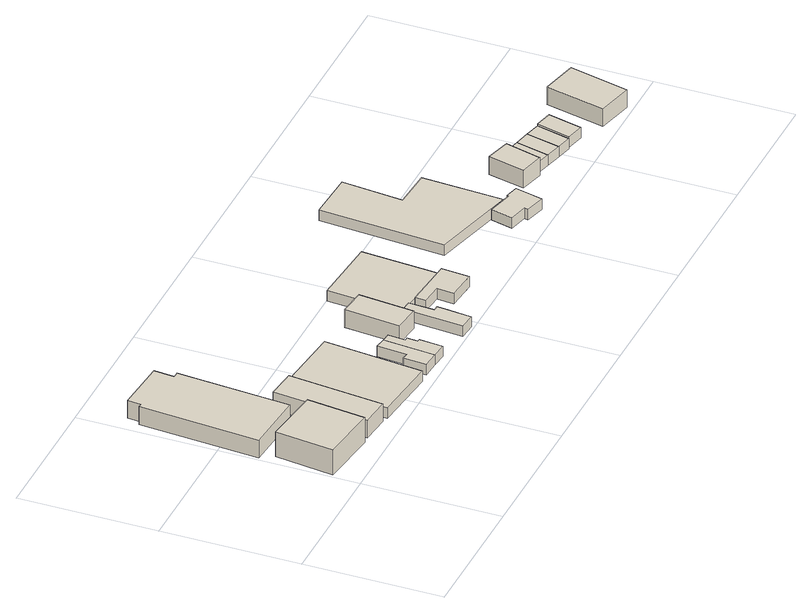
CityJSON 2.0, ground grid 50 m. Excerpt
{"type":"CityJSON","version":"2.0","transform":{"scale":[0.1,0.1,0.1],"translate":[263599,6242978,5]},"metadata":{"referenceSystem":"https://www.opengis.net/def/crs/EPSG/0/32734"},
"CityObjects":{
"building1":{"type":"Building","attributes":{"building":"manufacture","building:levels":3,"building_height":9.7,"plus_code":"4FRW3CFV+639","ground_height":5.75,"roof_height":15.45},"geometry":[{"type":"Solid","lod":"1","boundaries":[[[[0,1,2,3]],[[1,4,5,2]],[[4,6,7,5]],[[6,0,3,7]],[[3,2,5,7]],[[6,4,1,0]]]]}]},
"building2":{"type":"Building","attributes":{"building":"industrial","building:levels":2,"building_height":6.9,"plus_code":"4FRW3CFV+84R","ground_height":5.29,"roof_height":12.19},"geometry":[{"type":"Solid","lod":"1","boundaries":[[[[8,9,10,11]],[[9,12,13,10]],[[12,14,15,13]],[[14,16,17,15]],[[16,18,19,17]],[[18,20,21,19]],[[20,22,23,21]],[[22,8,11,23]],[[11,10,13,15,17,19,21,23]],[[22,20,18,16,14,12,9,8]]]]}]},
"building3":{"type":"Building","attributes":{"building":"industrial","building:levels":2,"building_height":6.9,"plus_code":"4FRW3CFV+65P","ground_height":5.63,"roof_height":12.53},"geometry":[{"type":"Solid","lod":"1","boundaries":[[[[24,25,26,27]],[[25,28,29,26]],[[28,30,31,29]],[[30,24,27,31]],[[27,26,29,31]],[[30,28,25,24]]]]}]},
"building4":{"type":"Building","attributes":{"building":"industrial","building:levels":1,"building_height":4.1,"plus_code":"4FRW3CFV+67F","ground_height":5.61,"roof_height":9.71},"geometry":[{"type":"Solid","lod":"1","boundaries":[[[[32,33,34,35]],[[33,36,37,34]],[[36,38,39,37]],[[38,32,35,39]],[[35,34,37,39]],[[38,36,33,32]]]]}]},
"building5":{"type":"Building","attributes":{"address":"Cornwall Street Woodstock Cape Town","building":"house","building:levels":1,"building_height":4.1,"plus_code":"4FRW3CFV+685","ground_height":6.45,"roof_height":10.55},"geometry":[{"type":"Solid","lod":"1","boundaries":[[[[40,41,42,43]],[[41,44,45,42]],[[44,46,47,45]],[[46,48,49,47]],[[48,50,51,49]],[[50,40,43,51]],[[43,42,45,47,49,51]],[[50,48,46,44,41,40]]]]}]},
"building6":{"type":"Building","attributes":{"address":"Cornwall Street Woodstock Cape Town","building":"house","building:levels":1,"building_height":4.1,"plus_code":"4FRW3CFV+59J","ground_height":6.45,"roof_height":10.55},"geometry":[{"type":"Solid","lod":"1","boundaries":[[[[40,52,53,43]],[[52,54,55,53]],[[54,56,57,55]],[[56,58,59,57]],[[58,60,61,59]],[[60,62,63,61]],[[62,41,42,63]],[[41,40,43,42]],[[43,53,55,57,59,61,63,42]],[[41,62,60,58,56,54,52,40]]]]}]},
"building7":{"type":"Building","attributes":{"building":"industrial","building:levels":2,"building_height":6.9,"plus_code":"4FRW3CFV+6CV","ground_height":5.28,"roof_height":12.18},"geometry":[{"type":"Solid","lod":"1","boundaries":[[[[64,65,66,67]],[[65,68,69,66]],[[68,70,71,69]],[[70,64,67,71]],[[67,66,69,71]],[[70,68,65,64]]]]}]},
"building8":{"type":"Building","attributes":{"address":"21 Cornwall Street Woodstock Cape Town","building":"house","building:levels":1,"building_height":4.1,"plus_code":"4FRW3CFV+5CH","ground_height":6.2,"roof_height":10.3},"geometry":[{"type":"Solid","lod":"1","boundaries":[[[[72,73,74,75]],[[73,76,77,74]],[[76,78,79,77]],[[78,80,81,79]],[[80,82,83,81]],[[82,84,85,83]],[[84,72,75,85]],[[75,74,77,79,81,83,85]],[[84,82,80,78,76,73,72]]]]}]},
"building9":{"type":"Building","attributes":{"address":"Woodstock Cape Town","building":"house","building:levels":1,"building_height":4.1,"plus_code":"4FRW3CFV+5GP","ground_height":6.02,"roof_height":10.12},"geometry":[{"type":"Solid","lod":"1","boundaries":[[[[86,87,88,89]],[[87,90,91,88]],[[90,92,93,91]],[[92,94,95,93]],[[94,96,97,95]],[[96,86,89,97]],[[89,88,91,93,95,97]],[[96,94,92,90,87,86]]]]}]},
"building10":{"type":"Building","attributes":{"address":"Woodstock","building":"manufacture","building:levels":1,"building_height":4.1,"plus_code":"4FRW3CFV+7F9","ground_height":5.19,"roof_height":9.29},"geometry":[{"type":"Solid","lod":"1","boundaries":[[[[98,99,100,101]],[[99,102,103,100]],[[102,104,105,103]],[[104,98,101,105]],[[101,100,103,105]],[[104,102,99,98]]]]}]},
"building11":{"type":"Building","attributes":{"address":"21 Gympie Street Woodstock Cape Town","building":"yes","building:levels":1,"building_height":4.1,"plus_code":"4FRW3CFV+7M9","ground_height":5.02,"roof_height":9.12},"geometry":[{"type":"Solid","lod":"1","boundaries":[[[[106,107,108,109]],[[107,110,111,108]],[[110,112,113,111]],[[112,114,115,113]],[[114,116,117,115]],[[116,106,109,117]],[[109,108,111,113,115,117]],[[116,114,112,110,107,106]]]]}]},
"building12":{"type":"Building","attributes":{"address":"Woodstock","building":"yes","building:levels":1,"building_height":4.1,"plus_code":"4FRW3CFV+5PH","ground_height":5.86,"roof_height":9.96},"geometry":[{"type":"Solid","lod":"1","boundaries":[[[[118,119,120,121]],[[119,122,123,120]],[[122,124,125,123]],[[124,126,127,125]],[[126,128,129,127]],[[128,130,131,129]],[[130,132,133,131]],[[132,118,121,133]],[[121,120,123,125,127,129,131,133]],[[132,130,128,126,124,122,119,118]]]]}]},
"building13":{"type":"Building","attributes":{"address":"1 William Street Woodstock Cape Town","building":"house","building:levels":2,"building_height":6.9,"plus_code":"4FRW3CFV+6R5","ground_height":5.11,"roof_height":12.01},"geometry":[{"type":"Solid","lod":"1","boundaries":[[[[134,135,136,137]],[[135,138,139,136]],[[138,140,141,139]],[[140,142,143,141]],[[142,134,137,143]],[[137,136,139,141,143]],[[142,140,138,135,134]]]]}]},
"building14":{"type":"Building","attributes":{"address":"3 William Street Woodstock Cape Town","building":"house","building:levels":1,"building_height":4.1,"plus_code":"4FRW3CFV+6V3","ground_height":5.11,"roof_height":9.21},"geometry":[{"type":"Solid","lod":"1","boundaries":[[[[135,134,144,145]],[[134,146,147,144]],[[146,148,149,147]],[[148,135,145,149]],[[145,144,147,149]],[[148,146,134,135]]]]}]},
"building15":{"type":"Building","attributes":{"address":"5 William Street Woodstock Cape Town","building":"house","building:levels":1,"building_height":4.1,"plus_code":"4FRW3CFV+5VX","ground_height":5.11,"roof_height":9.21},"geometry":[{"type":"Solid","lod":"1","boundaries":[[[[148,146,147,149]],[[146,150,151,147]],[[150,152,153,151]],[[152,148,149,153]],[[149,147,151,153]],[[152,150,146,148]]]]}]},
"building16":{"type":"Building","attributes":{"address":"7 William Street Woodstock Cape Town","building":"house","building:levels":1,"building_height":4.1,"plus_code":"4FRW3CFV+5WV","ground_height":5.11,"roof_height":9.21},"geometry":[{"type":"Solid","lod":"1","boundaries":[[[[152,150,151,153]],[[150,154,155,151]],[[154,156,157,155]],[[156,152,153,157]],[[153,151,155,157]],[[156,154,150,152]]]]}]},
"building17":{"type":"Building","attributes":{"address":"9 Hercules Street Woodstock Cape Town","building":"house","building:levels":1,"building_height":4.1,"plus_code":"4FRW3CFV+5WQ","ground_height":5.83,"roof_height":9.93},"geometry":[{"type":"Solid","lod":"1","boundaries":[[[[158,159,160,161]],[[159,162,163,160]],[[162,164,165,163]],[[164,158,161,165]],[[161,160,163,165]],[[164,162,159,158]]]]}]},
"building18":{"type":"Building","attributes":{"address":"15 Hercules Street Woodstock Cape Town","building":"yes","building:levels":2,"building_height":6.9,"plus_code":"4FRW3CFW+52P","ground_height":5.34,"roof_height":12.24},"geometry":[{"type":"Solid","lod":"1","boundaries":[[[[166,167,168,169]],[[167,170,171,168]],[[170,172,173,171]],[[172,166,169,173]],[[169,168,171,173]],[[172,170,167,166]]]]}]}
},
"vertices":[
[216,72,8],[241,284,8],[241,284,105],[216,72,105],[30,310,8],[30,310,105],[4,98,8],[4,98,105],
[237,344,3],[267,752,3],[267,752,72],[237,344,72],[245,753,3],[245,753,72],[251,827,3],[251,827,72],[59,841,3],[59,841,72],[55,792,3],[55,792,72],[41,793,3],[41,793,72],[9,360,3],[9,360,72],
[352,65,6],[388,410,6],[388,410,75],[352,65,75],[280,421,6],[280,421,75],[244,76,6],[244,76,75],
[614,34,6],[651,393,6],[651,393,47],[614,34,47],[405,417,6],[405,417,47],[373,59,6],[373,59,47],
[704,27,15],[720,215,15],[720,215,56],[704,27,56],[679,221,15],[679,221,56],[671,113,15],[671,113,56],[648,116,15],[648,116,56],[641,31,15],[641,31,56],
[759,22,15],[759,22,56],[766,108,15],[766,108,56],[756,109,15],[756,109,56],[759,148,15],[759,148,56],[747,149,15],[747,149,56],[752,212,15],[752,212,56],
[791,187,3],[889,178,3],[889,178,72],[791,187,72],[908,378,3],[908,378,72],[811,388,3],[811,388,72],
[955,3,12],[963,85,12],[963,85,53],[955,3,53],[967,128,12],[967,128,53],[947,129,12],[947,129,53],[952,222,12],[952,222,53],[911,225,12],[911,225,53],[896,8,12],[896,8,53],
[987,176,10],[1065,169,10],[1065,169,51],[987,176,51],[1060,108,10],[1060,108,51],[1170,99,10],[1170,99,51],[1178,200,10],[1178,200,51],[990,215,10],[990,215,51],
[1160,205,2],[1180,481,2],[1180,481,43],[1160,205,43],[931,499,2],[931,499,43],[910,227,2],[910,227,43],
[1321,248,0],[1636,170,0],[1636,170,41],[1321,248,41],[1651,463,0],[1651,463,41],[1508,471,0],[1508,471,41],[1530,693,0],[1530,693,41],[1352,701,0],[1352,701,41],
[1556,179,9],[1536,99,9],[1536,99,50],[1556,179,50],[1603,83,9],[1603,83,50],[1600,69,9],[1600,69,50],[1674,51,9],[1674,51,50],[1698,152,9],[1698,152,50],[1649,164,9],[1649,164,50],[1647,157,9],[1647,157,50],
[1866,148,1],[1897,267,1],[1897,267,70],[1866,148,70],[1806,291,1],[1806,291,70],[1775,157,1],[1775,157,70],[1863,136,1],[1863,136,70],
[1866,148,42],[1897,267,42],[1925,133,1],[1925,133,42],[1954,254,1],[1954,254,42],
[1983,119,1],[1983,119,42],[2012,242,1],[2012,242,42],
[2038,106,1],[2038,106,42],[2068,229,1],[2068,229,42],
[2068,229,8],[2038,106,8],[2038,106,49],[2068,229,49],[2103,91,8],[2103,91,49],[2132,214,8],[2132,214,49],
[2329,22,3],[2379,238,3],[2379,238,72],[2329,22,72],[2247,268,3],[2247,268,72],[2198,52,3],[2198,52,72]
]}
